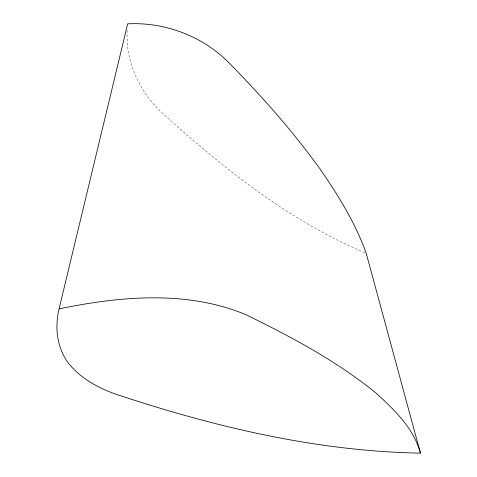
<?xml version="1.0" encoding="UTF-8"?>
<svg xmlns="http://www.w3.org/2000/svg" width="477" height="477" viewBox="0 0 477 477"><rect width="100%" height="100%" fill="white"/><g stroke="black" fill="none" stroke-linecap="round" stroke-linejoin="round"><path stroke-width="0.36" stroke-dasharray="2.38 1.79" d="M364.911 252.768C288.883 220.487 223.361 168.309 162.556 113.305A119.858 107.283 11.2 0 1 127.204 28.882"/><path stroke-width="0.72" d="M59.07 308.887C54.789 327.001 56.685 345.873 67.197 361.554C79.051 377.224 96.372 387.145 114.575 393.746C213.285 426.682 315.983 451.23 420.464 453.15L366.241 253.37C355.377 222.86 338.169 195.254 319.876 168.715C292.3 130.603 261.038 95.37 228.042 61.891A112.685 92.681 18.4 0 0 127.669 23.85L59.07 308.887C120.073 296.265 186.626 290.129 245.583 314.534C291.113 336.762 336.148 360.767 375.673 392.786C394.282 409.701 413.654 428.066 420.464 453.15"/></g></svg>
